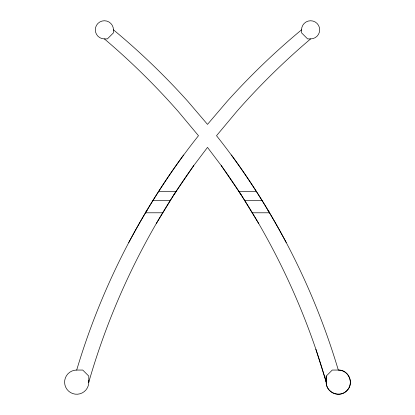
<?xml version="1.0" encoding="UTF-8"?>
<svg xmlns="http://www.w3.org/2000/svg" width="415" height="415" viewBox="0 0 415 415"><rect width="100%" height="100%" fill="white"/><g stroke="black" fill="none" stroke-linecap="round" stroke-linejoin="round"><path stroke-width="0.62" d="M326.206 376.104L326.206 381.95C325.536 392.372 339.823 398.447 346.847 390.697C354.519 383.74 348.642 369.573 338.303 370.056L332.254 370.056L326.206 376.104L326.206 382.153A705.51 705.51 0 0 0 221.231 165.559L207.5 147.392L193.769 165.559L174.31 194.111L156.273 223.576M128.754 242.573C148.912 205.057 171.914 169.019 198.484 135.71L178.243 111.485A705.51 705.51 0 0 0 104.373 38.896A9.073 9.073 0 0 1 95.3 29.823A9.073 9.073 0 0 1 104.373 20.75A9.073 9.073 0 0 1 113.445 29.823A702.548 702.548 0 0 1 187.933 101.468L207.5 124.386L227.067 101.468A702.548 702.548 0 0 1 301.555 29.823A9.073 9.073 0 0 1 310.627 20.75A9.073 9.073 0 0 1 319.7 29.823A9.073 9.073 0 0 1 310.627 38.896A705.51 705.51 0 0 0 236.758 111.485L216.516 135.71C243.086 169.019 266.088 205.057 286.246 242.573M147.299 209.767L145.426 212.791L162.877 212.791M173.984 194.645L176.007 191.621L158.665 191.621M104.373 38.896L107.397 38.896L113.445 32.847L113.445 29.823M310.627 38.896L307.603 38.896L301.555 32.847L301.555 29.823M256.335 191.621L238.993 191.621L241.016 194.645M152.979 200.694L170.28 200.694M244.72 200.694L262.021 200.694M252.123 212.791L269.574 212.791L267.701 209.767M88.732 380.892A12.097 12.097 0 0 1 77.543 394.219A12.097 12.097 0 0 1 64.61 382.573A12.097 12.097 0 0 1 76.697 370.056L82.746 370.056L88.794 376.104L88.794 382.153A705.51 705.51 0 0 1 193.769 165.559M221.231 165.559L240.69 194.111L258.727 223.576M315.851 349.191L326.206 381.95M88.634 380.903L88.794 382.153M76.697 370.056A702.548 702.548 0 0 1 183.606 154.977M231.394 154.977A702.548 702.548 0 0 1 338.303 370.056A12.097 12.097 0 0 1 350.39 382.573A12.097 12.097 0 0 1 337.457 394.219A12.097 12.097 0 0 1 326.268 380.892"/></g></svg>
